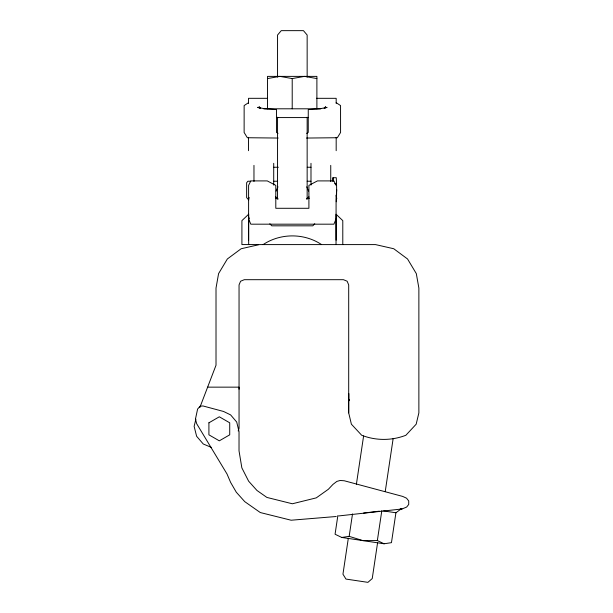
<?xml version="1.0" encoding="UTF-8"?>
<svg xmlns="http://www.w3.org/2000/svg" width="613" height="613" viewBox="0 0 613 613"><rect width="100%" height="100%" fill="white"/><g stroke="black" fill="none" stroke-linecap="round" stroke-linejoin="round"><path stroke-width="0.92" d="M332.989 177.716L332.989 181.149L332.989 177.716L336.276 177.716C336.721 185.647 336.752 193.808 336.276 201.746M199.784 407.66L216.014 365.218L216.014 288.072L218.58 273.613L227.346 258.977L241.147 248.74L259.383 244.595L375.508 244.595L393.745 248.74L407.538 258.977L416.311 273.613L418.871 288.072L418.871 412.878L416.181 424.188L405.875 435.268A61.093 61.093 0 0 1 361.693 435.268L351.387 424.188L348.697 412.878L348.705 393.408L348.705 398.22M248.671 244.579L248.671 214.205L241.913 220.634L241.913 244.579L258.387 244.579M348.697 412.878L348.697 284.945L347.157 281.229L343.441 279.689L244.303 279.689L240.587 281.229L239.047 284.945L239.047 389.194M336.031 244.579L336.1 195.332M336.752 189.731L336.276 195.739L336.752 198.742M337.863 515.556L335.066 534.237L341.793 537.463L384.083 543.777L391.454 542.666L395.921 512.767L400.91 509.081M348.33 538.206L342.951 574.182L345.962 579.07L367.923 582.35L372.237 578.557L377.608 542.582M356.398 484.247L363.609 435.958M341.793 537.463L349.165 536.344L352.513 513.924M384.083 543.777L377.355 540.559L381.822 510.667M385.248 491.457L393.171 438.441M248.602 200.137L249.116 197.432M195.884 419.177L194.129 426.372L196.62 436.272L203.286 444.011L211.6 447.49M238.196 430.977L239.055 428.357L239.047 387.148L207.631 387.148M308.906 196.735L308.324 198.428L306.569 198.995L308.285 198.551M336.1 218.925L333.909 224.182L250.794 224.182L248.602 218.925M276.126 191.11L277.957 186.812M324.645 108.064L325.641 106.731L324.131 108.394M314.776 223.768L312.799 225.829L271.789 225.829L269.82 223.768M248.533 102.677L244.143 105.574L244.127 132.462L247.353 137.726L278.202 138.055M306.699 133.396L308.255 132.393L308.255 109.566L320.147 108.739L327.074 107.367L324.867 108.133M263.138 244.579C280.562 233.009 304.14 233.009 321.564 244.579M338.69 515.939L402.036 508.974L406.695 507.028L408.718 504.438L408.718 500.951L406.549 498.193L402.71 496.43L344.268 480.768L340.131 480.477L336.851 481.412L332.951 484.408L328.392 489.243L316.27 497.871L292.355 503.771L266.9 497.434L256.962 490.461L248.633 481.19L241.851 467.857L239.024 450.839L239.024 431.598L236.71 422.05L230.618 414.901L223.584 411.476L202.972 405.952L200.083 406.212L197.601 409.055L195.432 419.192L196.727 423.798L227.032 474.018L230.618 482.4L236.289 492.208L244.771 501.664L260.295 512.552L291.121 520.222L336.231 516.506M267.521 78.571L279.865 76.38L292.209 78.571L304.546 76.38L316.89 78.571M363.586 513.05L379.393 511.173M276.455 117.558L278.317 117.55M377.355 540.559L362.934 540.62L349.165 536.344M267.352 98.325L248.533 98.318L248.533 103.428M316.408 98.325L336.177 98.318L336.177 103.428M263.705 108.8L320.714 108.8M277.957 117.573L306.462 117.573M306.5 138.055L337.357 137.726L340.575 132.462L340.56 105.574L336.177 102.677M273.712 167.249L278.371 167.249M307.266 167.249L310.99 167.249M250.786 181.233L247.913 181.233L246.641 182.758L246.641 197.631L247.913 199.156M273.727 181.233L277.551 181.233M307.182 181.233L311.006 181.233M334.637 183.724L336.276 183.724M275.651 198.106L277.559 198.106M307.144 198.106L309.052 198.106M275.904 198.42L277.551 198.42L277.551 117.206M309.036 198.42L307.151 198.42L307.151 117.206M306.385 117.55L308.255 117.558M400.243 508.89L402.036 508.974M383.585 510.928L395.921 512.767M276.417 198.551L278.133 198.995L276.379 198.428L275.796 196.735M259.843 108.133L257.629 107.367L264.555 108.739L276.455 109.566L276.455 132.393L278.011 133.396M260.579 108.394L259.061 106.731L260.058 108.064M336.1 185.379L333.909 180.904L317.465 180.904L308.906 185.379L308.906 208.29L275.796 208.29L275.796 185.379L267.245 180.904L250.794 180.904L248.602 185.379L248.602 240.196M248.602 217.048L249.33 218.542M306.745 186.812L308.577 191.11M336.1 240.196L336.031 214.205L342.79 220.634L342.79 244.579M336.177 137.358L336.177 150.683M330.744 165.372L330.744 181.479M316.89 108.8L316.89 76.38L267.521 76.38L267.521 108.8M310.99 163.319L310.99 185.111M307.151 77.077L307.151 35.033L303.45 30.65L281.252 30.65L277.551 35.033L277.551 77.077M292.209 78.571L292.209 108.8M273.712 163.319L273.712 185.111M253.966 165.372L253.966 181.479M248.533 137.358L248.533 150.683M208.91 422.809L208.91 434.824L219.316 440.831L229.722 434.824L229.722 422.809L219.316 416.802L208.91 422.809M349.157 400.664L348.705 398.825L349.149 400.664"/></g></svg>
